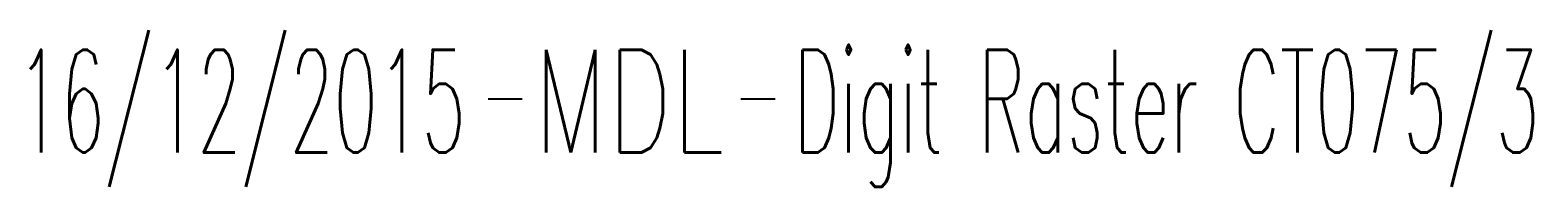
# Model space of a CAD drawing. Header units: millimetres. Extents: x 160000 to 161000, y 121011 to 122002.
# Drawn here: x 160463.03 to 160484.99, y 121010.57 to 121012.86 of the extents above; entities that cross this region are included whole.
import ezdxf
from ezdxf.enums import TextEntityAlignment as Align

# ---------------------------------------------------------------- set-up
doc = ezdxf.new("R2010")
doc.units = ezdxf.units.MM
doc.layers.get('0').update_dxf_attribs({"linetype": 'CONTINUOUS'})
doc.layers.add('L_910', color=7, linetype='CONTINUOUS')
doc.styles.get("Standard").update_dxf_attribs({"font": 'romans.shx', "width": 0.85})

# ---------------------------------------------------------------- blocks, each defined once
blk = doc.blocks.new('GIS_MODF')
at = {"color": 0, "linetype": 'Continuous', "flags": 128}
for points in [[(-2.176, -0.014), (-1.676, -0.014)], [(1.519, -0.014), (2.019, -0.014)]]:
    blk.add_lwpolyline(points, dxfattribs=at)
at = {"color": 0, "linetype": 'Continuous', "width": 0.5}
blk.add_attdef('DATE', text='', height=1.5, dxfattribs=at).set_placement((-2.502, -0.798), align=Align.RIGHT)
at = {"color": 0, "linetype": 'Continuous', "width": 1.771291}
blk.add_attdef('USER', text='', height=1.5, dxfattribs=at).set_placement((-1.507, -0.798), (1.276, -0.798), align=Align.FIT)
at = {"color": 0, "linetype": 'Continuous', "width": 0.5}
blk.add_attdef('DESC', (2.289, -0.798), '', height=1.5, dxfattribs=at)

msp = doc.modelspace()

# ---------------------------------------------------------------- block references
at = {"layer": 'L_910', "ltscale": 0.5}
ref = msp.add_blockref('GIS_MODF', (160471.9, 121011.868), dxfattribs=at)
ref.add_attrib('DATE', '16/12/2015', dxfattribs={"layer": '0', "color": 0, "linetype": 'Continuous', "height": 1.5, "width": 0.5}).set_placement((160469.398, 121011.07), align=Align.RIGHT)
ref.add_attrib('USER', 'MDL', dxfattribs={"layer": '0', "color": 0, "linetype": 'Continuous', "height": 1.5, "width": 0.638826}).set_placement((160470.393, 121011.07), (160473.177, 121011.07), align=Align.FIT)
ref.add_attrib('DESC', 'Digit Raster CT075/3', (160474.189, 121011.07), dxfattribs={"layer": '0', "color": 0, "linetype": 'Continuous', "height": 1.5, "width": 0.5})

doc.saveas('drawing.dxf')
